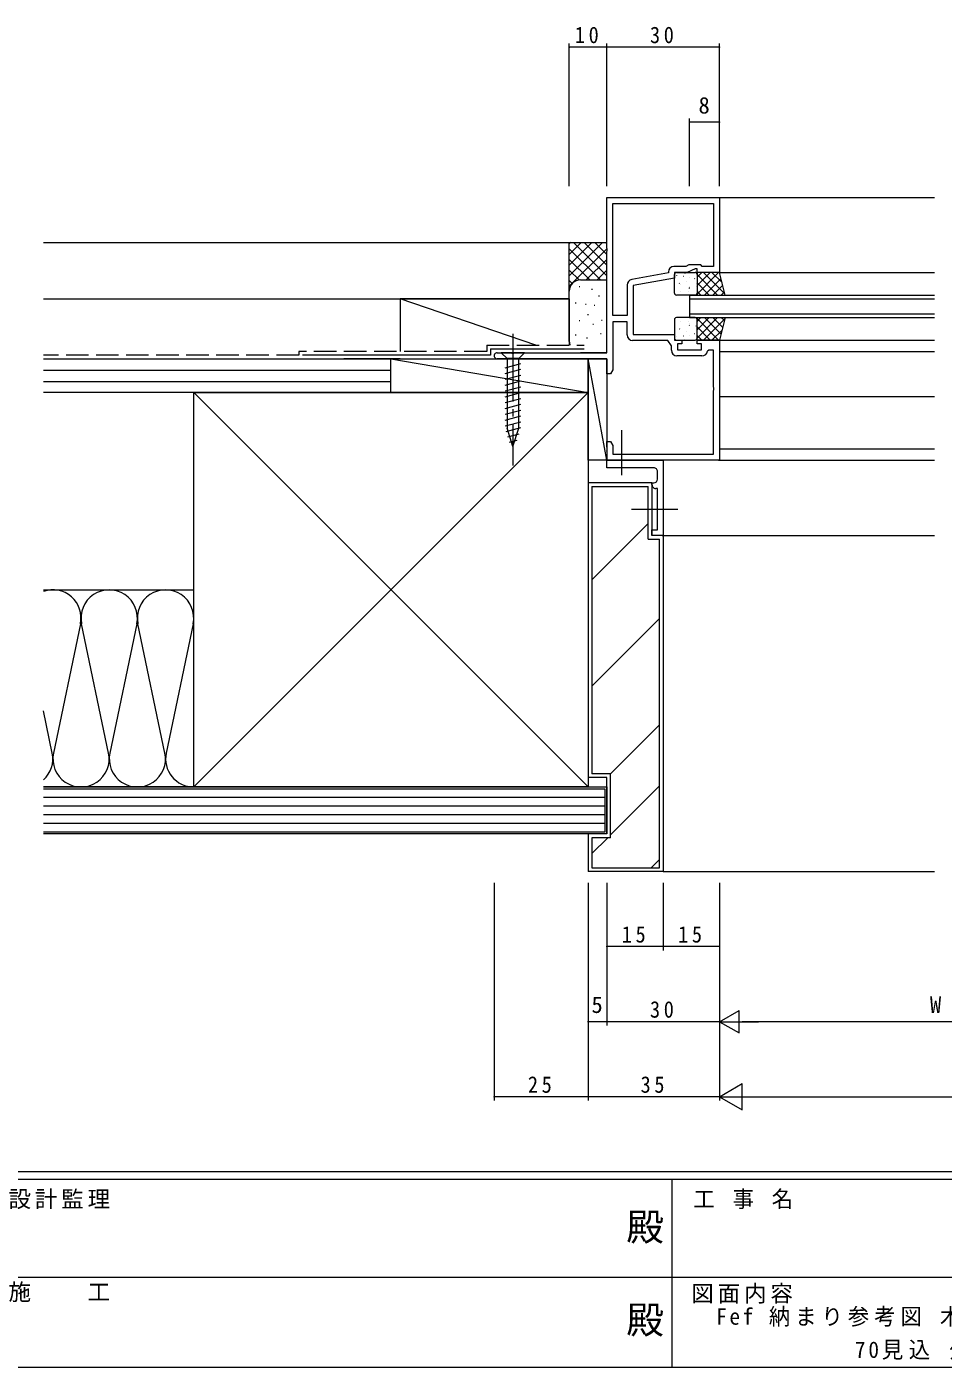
# Model space of a CAD drawing. Units: millimetres, scale not verified. Extents: x -594 to 539, y -420 to 386.
# Drawn here: x -211.7 to 32.2, y -420 to -63.1 of the extents above; entities that cross this region are included whole.
import ezdxf
from ezdxf.enums import TextEntityAlignment as Align

# ---------------------------------------------------------------- set-up
doc = ezdxf.new("R2010")
doc.units = ezdxf.units.MM
doc.header["$LTSCALE"] = 2
doc.linetypes.add('CHAIN2', pattern=[12, 9, -1, 1, -1])
doc.linetypes.add('DASHED3', pattern=[4, 3, -1])
for name, color, linetype, lineweight in [('0-1_YKK_ZWAK', 7, 'Continuous', 9), ('0-3_YKK_11', 7, 'Continuous', 9), ('0-4_YKK_12', 2, 'Continuous', 9), ('0-5_YSS_K', 3, 'Continuous', 9), ('0-6_YKK_13', 4, 'Continuous', 9), ('0-7_YKK_D', 6, 'Continuous', 9)]:
    doc.layers.add(name, color=color, linetype=linetype, lineweight=lineweight)
doc.layers.add('0-2_USER1', color=7, linetype='Continuous')
doc.styles.add('ＭＳ ゴシック', font='')
doc.styles.get('ＭＳ ゴシック').set_extended_font_data('MS Gothic')

msp = doc.modelspace()

# ---------------------------------------------------------------- linework, layer by layer
at = {"layer": '0-1_YKK_ZWAK'}
for p, q in [((510, -368), (-590, -368)), ((456, -370), (-590, -370)), ((-40, -370), (-40, -420)), ((-222, -395.999), (-38, -395.999)), ((-38, -395.999), (146, -395.999)), ((-590, -420), (456, -420))]:
    msp.add_line(p, q, dxfattribs=at)
at = {"layer": '0-3_YKK_11'}
for p, q in [((-57.3, -108.5), (-27.3, -108.5)), ((-57.3, -122.042), (-57.3, -108.5)), ((-55.67, -140), (-55.67, -110.13)), ((-55.67, -110.13), (-28.93, -110.13)), ((-55.67, -140), (-55.67, -110.13)), ((-28.93, -110.13), (-28.93, -126.87)), ((-27.3, -108.5), (-27.3, -128.5)), ((-57.18, -122.225), (-57.3, -122.042)), ((-57.3, -122.958), (-57.18, -122.775)), ((-57.3, -149.87), (-57.3, -122.958)), ((-57.18, -122.775), (-57.18, -122.225)), ((-40.93, -128.37), (-40.93, -128.632)), ((-36.306, -126.87), (-39.43, -126.87)), ((-35.512, -126.5), (-36.306, -126.87)), ((-33.8, -127.5), (-35.944, -128.5)), ((-32.3, -126.5), (-35.512, -126.5)), ((-33.3, -127.5), (-33.8, -127.5)), ((-33.3, -128.5), (-33.3, -127.5)), ((-31.93, -126.87), (-32.3, -126.5)), ((-28.93, -126.87), (-31.93, -126.87)), ((-51.93, -131.831), (-51.93, -140)), ((-40.93, -128.632), (-50.69, -130.353)), ((-39.3, -130), (-50.3, -131.94)), ((-50.3, -131.94), (-50.3, -145)), ((-39.3, -128.5), (-39.3, -130)), ((-35.944, -128.5), (-39.3, -128.5)), ((-27.3, -128.5), (-33.3, -128.5)), ((-51.93, -140), (-55.67, -140)), ((-55.67, -141.63), (-55.67, -154.409)), ((-51.93, -141.63), (-55.67, -141.63)), ((-51.93, -145.13), (-51.93, -141.63)), ((-50.3, -145), (-39.3, -145)), ((-39.3, -145), (-39.3, -146.5)), ((-86.485, -149.87), (-82.758, -149.87)), ((-82.758, -149.87), (-82.575, -149.99)), ((-82.025, -149.99), (-81.842, -149.87)), ((-81.842, -149.87), (-57.3, -149.87)), ((-41.1, -146.63), (-50.43, -146.63)), ((-40.13, -148.015), (-41.1, -146.63)), ((-40.13, -149.23), (-40.13, -148.015)), ((-39.3, -146.5), (-37.3, -146.5)), ((-38.5, -147.5), (-38.5, -149.1)), ((-37.3, -147.5), (-38.5, -147.5)), ((-38.5, -149.1), (-32.1, -149.1)), ((-37.3, -146.5), (-37.3, -147.5)), ((-33.3, -146.5), (-27.3, -146.5)), ((-33.3, -147.5), (-33.3, -146.5)), ((-32.1, -147.5), (-33.3, -147.5)), ((-32.1, -149.1), (-32.1, -147.5)), ((-30.19, -149.2), (-30.487, -149.455)), ((-28.93, -149.2), (-30.19, -149.2)), ((-28.93, -159.042), (-28.93, -149.2)), ((-27.3, -146.5), (-27.3, -178.5)), ((-57.3, -151.5), (-86.485, -151.5)), ((-82.575, -149.99), (-82.025, -149.99)), ((-57.3, -155.5), (-57.3, -151.5)), ((-31.97, -150.73), (-38.63, -150.73)), ((-56.3, -155.5), (-57.3, -155.5)), ((-55.67, -154.409), (-56.3, -155.5)), ((-28.81, -159.225), (-28.93, -159.042)), ((-28.93, -159.958), (-28.81, -159.775)), ((-28.93, -176.87), (-28.93, -159.958)), ((-28.81, -159.775), (-28.81, -159.225)), ((-57.3, -173.5), (-56.3, -173.5)), ((-57.3, -175.042), (-57.3, -173.5)), ((-56.3, -173.5), (-55.67, -174.591)), ((-55.67, -174.591), (-55.67, -176.87)), ((-57.18, -175.225), (-57.3, -175.042)), ((-57.3, -175.958), (-57.18, -175.775)), ((-57.3, -176.042), (-57.3, -175.958)), ((-57.18, -176.225), (-57.3, -176.042)), ((-57.3, -176.958), (-57.18, -176.775)), ((-57.3, -178.5), (-57.3, -176.958)), ((-57.18, -175.775), (-57.18, -175.225)), ((-57.18, -176.775), (-57.18, -176.225)), ((-55.67, -176.87), (-28.93, -176.87)), ((-27.3, -178.5), (-57.3, -178.5)), ((-57.3, -178.5), (-43.8, -178.5)), ((-57.3, -180.5), (-57.3, -178.5)), ((-44.8, -180.5), (-57.3, -180.5)), ((-43.8, -178.5), (-42.3, -178.5)), ((-43.8, -183.5), (-43.8, -181.5)), ((-42.3, -178.5), (-42.3, -198.5)), ((-45.3, -184.5), (-44.8, -184.5)), ((-45.3, -185), (-45.3, -184.5)), ((-43.8, -186), (-44.3, -186)), ((-43.8, -197), (-43.8, -186)), ((-45.3, -197), (-43.8, -197)), ((-45.3, -198.5), (-45.3, -197)), ((-42.3, -198.5), (-45.3, -198.5))]:
    msp.add_line(p, q, dxfattribs=at)
for centre, radius, start, end in [((-39.43, -128.37), 1.5, 90, 179.99998), ((-50.43, -131.831), 1.5, 100, 179.99998), ((-50.43, -145.13), 1.5, 180, 269.99998), ((-86.485, -150.685), 0.815, 89.99998, 270), ((-38.63, -149.23), 1.5, 180, 269.99998), ((-31.97, -149.23), 1.5, 270, 351.37306), ((-44.8, -181.5), 1, 359.99992, 90.00008), ((-44.3, -185), 1, 180.00003, 270.00018), ((-44.8, -183.5), 1, 270.00015, 359.99995)]:
    msp.add_arc(centre, radius, start, end, dxfattribs=at)
at = {"layer": '0-4_YKK_12'}
for p, q in [((-27.6, -108.5), (29.95, -108.5)), ((-27.3, -128.5), (29.95, -128.5)), ((-35.3, -134.5), (29.95, -134.5)), ((-35.3, -134.5), (-35.3, -140.5)), ((-35.3, -135.5), (29.95, -135.5)), ((-35.3, -139.5), (29.95, -139.5)), ((-35.3, -140.5), (29.95, -140.5)), ((-27.3, -146.5), (29.95, -146.5)), ((-27.3, -149.5), (29.95, -149.5)), ((-27.3, -161.5), (29.95, -161.5)), ((-27.3, -175.5), (29.95, -175.5)), ((-27.6, -178.5), (29.95, -178.5)), ((-42.6, -198.5), (29.95, -198.5))]:
    msp.add_line(p, q, dxfattribs=at)
at = {"layer": '0-5_YSS_K'}
for p, q in [((-207.3, -120.5), (-67.3, -120.5)), ((-66.927, -120.5), (-67.3, -120.873)), ((-64.099, -120.5), (-67.3, -123.701)), ((-61.27, -120.5), (-67.3, -126.53)), ((-58.442, -120.5), (-67.3, -129.358)), ((-67.3, -135.5), (-67.3, -120.5)), ((-57.3, -129.358), (-66.158, -120.5)), ((-57.3, -126.53), (-63.329, -120.5)), ((-57.3, -123.701), (-60.501, -120.5)), ((-57.3, -120.873), (-57.673, -120.5)), ((-58.986, -130.5), (-67.3, -122.186)), ((-57.3, -122.186), (-67.3, -132.186)), ((-61.815, -130.5), (-67.3, -125.015)), ((-64.625, -130.518), (-67.3, -127.843)), ((-57.3, -125.015), (-62.785, -130.5)), ((-57.3, -127.843), (-59.974, -130.518)), ((-66.505, -131.466), (-67.3, -130.672)), ((-64.3, -130.5), (-57.3, -130.5)), ((-207.3, -135.5), (-67.3, -135.5)), ((-67.3, -135.5), (-112.3, -135.5)), ((-112.3, -135.5), (-112.3, -149.5)), ((-76.221, -147.87), (-112.3, -135.5)), ((-67.3, -146.87), (-67.3, -133.5)), ((-67.3, -135.5), (-67.3, -147.87)), ((-64.495, -132.328), (-64.695, -132.328)), ((-61.157, -132.996), (-61.357, -132.996)), ((-59.301, -134.826), (-59.501, -134.826)), ((-65.496, -136.667), (-65.696, -136.667)), ((-62.826, -137.001), (-63.026, -137.001)), ((-60.489, -137.335), (-60.689, -137.335)), ((-64.495, -141.341), (-64.695, -141.341)), ((-62.223, -139.794), (-62.423, -139.794)), ((-60.823, -142.342), (-61.023, -142.342)), ((-58.516, -141.255), (-58.716, -141.255)), ((-65.496, -145.183), (-65.696, -145.183)), ((-62.492, -146.014), (-62.692, -146.014)), ((-58.82, -144.849), (-59.02, -144.849)), ((-88.3, -148.87), (-88.3, -150.5)), ((-88.3, -148.87), (-63.3, -148.87)), ((-57.6, -149.87), (-64.3, -149.87)), ((-207.3, -151.5), (-114.8, -151.5)), ((-88.3, -150.5), (-138.3, -150.5)), ((-112.3, -151.5), (-127.3, -151.5)), ((-114.8, -151.5), (-62.3, -151.5)), ((-114.8, -160.5), (-114.8, -151.5)), ((-114.8, -160.5), (-114.8, -151.5)), ((-62.3, -151.5), (-62.3, -160.5)), ((-57.3, -178.5), (-62.3, -151.5)), ((-62.3, -151.5), (-57.3, -151.5)), ((-62.3, -178.5), (-62.3, -151.5)), ((-57.3, -151.5), (-57.3, -178.5)), ((-207.3, -154.5), (-114.8, -154.5)), ((-207.3, -157.5), (-114.8, -157.5)), ((-167.3, -160.5), (-207.3, -160.5)), ((-114.8, -160.5), (-207.3, -160.5)), ((-167.3, -160.5), (-207.3, -160.5)), ((-62.3, -160.5), (-167.3, -265.5)), ((-62.3, -265.5), (-167.3, -160.5)), ((-167.3, -160.5), (-62.3, -160.5)), ((-167.3, -265.5), (-167.3, -160.5)), ((-62.3, -160.5), (-62.3, -265.5)), ((-57.3, -178.5), (-62.3, -178.5)), ((-45.3, -184.5), (-62.3, -184.5)), ((-62.3, -184.5), (-62.3, -263)), ((-61.3, -185.5), (-46.3, -185.5)), ((-61.3, -185.5), (-61.3, -262)), ((-46.3, -199.5), (-46.3, -185.5)), ((-45.3, -184.5), (-45.3, -198.5)), ((-46.3, -195.363), (-61.3, -210.363)), ((-46.3, -199.5), (-43.3, -199.5)), ((-42.3, -198.5), (-45.3, -198.5)), ((-43.3, -287), (-43.3, -199.5)), ((-42.3, -198.5), (-42.3, -288)), ((-207.3, -213), (-167.3, -213)), ((-43.3, -220.647), (-61.3, -238.647)), ((-197.458, -222.032), (-204.642, -256.468)), ((-189.958, -256.468), (-197.142, -222.032)), ((-182.458, -222.032), (-189.642, -256.468)), ((-174.958, -256.468), (-182.142, -222.032)), ((-167.458, -222.032), (-174.642, -256.468)), ((-204.958, -256.468), (-207.3, -245.241)), ((-43.3, -248.931), (-56.368, -262)), ((-56.3, -262), (-61.3, -262)), ((-56.3, -279), (-56.3, -262)), ((-167.3, -265.5), (-207.3, -265.5)), ((-167.3, -265.5), (-207.3, -265.5)), ((-207.3, -265.5), (-57.3, -265.5)), ((-207.3, -266), (-57.8, -266)), ((-62.3, -265.5), (-167.3, -265.5)), ((-57.8, -266), (-57.8, -277.5)), ((-57.3, -265.5), (-57.3, -278)), ((-43.3, -265.216), (-56.3, -278.216)), ((-57.8, -268.3), (-207.3, -268.3)), ((-57.8, -270.6), (-207.3, -270.6)), ((-57.8, -272.9), (-207.3, -272.9)), ((-57.8, -275.2), (-207.3, -275.2)), ((-57.8, -277.5), (-207.3, -277.5)), ((-57.3, -278), (-207.3, -278)), ((-57.3, -278), (-62.3, -278)), ((-62.3, -278), (-62.3, -288)), ((-57.084, -279), (-61.3, -283.216)), ((-56.3, -279), (-61.3, -279)), ((-61.3, -279), (-61.3, -287)), ((-43.3, -284.784), (-45.515, -287)), ((-42.3, -288), (-62.3, -288)), ((-61.3, -287), (-43.3, -287)), ((-42.3, -288), (29.95, -288))]:
    msp.add_line(p, q, dxfattribs=at)
at = {"layer": '0-5_YSS_K', "linetype": 'DASHED3'}
for p, q in [((-89.3, -149.5), (-139.3, -149.5)), ((-89.3, -147.87), (-89.3, -149.5)), ((-89.3, -147.87), (-63.3, -147.87))]:
    msp.add_line(p, q, dxfattribs=at)
at = {"layer": '0-5_YSS_K'}
for points in [[(-67.3, -136.5), (-67.3, -120.5), (-57.3, -120.5)], [(-114.8, -151.5), (-62.3, -160.5), (-114.8, -160.5)], [(-57.3, -278), (-57.3, -263), (-62.3, -263)]]:
    msp.add_lwpolyline(points, dxfattribs=at)
at = {"layer": '0-5_YSS_K', "linetype": 'DASHED3'}
msp.add_lwpolyline([(-139.3, -149.5), (-139.3, -150.5), (-207.3, -150.5)], dxfattribs=at)
at = {"layer": '0-5_YSS_K'}
for centre, radius, start, end in [((-64.3, -133.5), 3, 90, 180), ((-64.3, -146.87), 3, 180, 199.47134), ((-204.8, -220.5), 7.5, 348.21646, 109.4727), ((-189.8, -220.5), 7.5, 348.21646, 191.78354), ((-174.8, -220.5), 7.5, 348.21646, 191.78354), ((-212.3, -258), 7.5, 311.8084, 11.78354), ((-197.3, -258), 7.5, 168.21646, 11.78354), ((-182.3, -258), 7.5, 168.21646, 11.78354), ((-167.3, -258), 7.5, 168.21646, 270)]:
    msp.add_arc(centre, radius, start, end, dxfattribs=at)
at = {"layer": '0-6_YKK_13'}
for p, q in [((-39.3, -134), (-39.3, -129)), ((-38.8, -128.5), (-33.8, -128.5)), ((-38.736, -129.344), (-38.76, -129.388)), ((-38.002, -131.369), (-38.026, -131.413)), ((-37.582, -131.683), (-37.59, -131.69)), ((-36.792, -129.536), (-36.88, -129.583)), ((-36.545, -128.701), (-36.569, -128.745)), ((-36.112, -130.778), (-36.136, -130.822)), ((-35.377, -129.708), (-35.385, -129.715)), ((-33.921, -130.135), (-33.945, -130.179)), ((-33.395, -131.527), (-33.402, -131.534)), ((-33.3, -128.5), (-33.3, -134.5)), ((-27.3, -128.5), (-33.3, -128.5)), ((-32.056, -128.5), (-33.3, -129.744)), ((-29.811, -128.5), (-33.3, -131.989)), ((-27.566, -128.5), (-33.3, -134.235)), ((-27.798, -134.5), (-33.3, -128.998)), ((-33.3, -129), (-33.3, -134)), ((-30.043, -134.5), (-33.3, -131.243)), ((-25.882, -134.171), (-31.553, -128.5)), ((-26.904, -130.084), (-31.321, -134.5)), ((-26.631, -131.178), (-29.308, -128.5)), ((-26.455, -131.88), (-29.076, -134.5)), ((-25.8, -134.5), (-27.3, -128.5)), ((-33.8, -134.5), (-38.8, -134.5)), ((-37.57, -133.446), (-37.594, -133.49)), ((-35.562, -133.469), (-35.57, -133.476)), ((-35.378, -132.803), (-35.402, -132.846)), ((-35.267, -132.426), (-35.355, -132.472)), ((-33.488, -132.211), (-33.512, -132.255)), ((-32.288, -134.5), (-33.3, -133.488)), ((-33.3, -134.5), (-25.8, -134.5)), ((-26.006, -133.676), (-26.83, -134.5)), ((-39.3, -141), (-39.3, -146)), ((-33.8, -140.5), (-38.8, -140.5)), ((-37.57, -141.555), (-37.594, -141.511)), ((-35.562, -141.531), (-35.57, -141.525)), ((-35.378, -142.198), (-35.402, -142.154)), ((-35.267, -142.575), (-35.355, -142.528)), ((-33.488, -142.789), (-33.512, -142.745)), ((-33.3, -140.5), (-25.8, -140.5)), ((-33.3, -146.5), (-33.3, -140.5)), ((-32.288, -140.5), (-33.3, -141.512)), ((-30.043, -140.5), (-33.3, -143.757)), ((-27.798, -140.5), (-33.3, -146.002)), ((-27.566, -146.5), (-33.3, -140.766)), ((-33.3, -146), (-33.3, -141)), ((-25.882, -140.829), (-31.553, -146.5)), ((-26.904, -144.917), (-31.321, -140.5)), ((-26.455, -143.121), (-29.076, -140.5)), ((-25.8, -140.5), (-27.3, -146.5)), ((-26.006, -141.324), (-26.83, -140.5)), ((-38.736, -145.656), (-38.76, -145.612)), ((-38.002, -143.631), (-38.026, -143.587)), ((-37.582, -143.317), (-37.59, -143.311)), ((-36.792, -145.464), (-36.88, -145.417)), ((-36.545, -146.299), (-36.569, -146.255)), ((-36.112, -144.223), (-36.136, -144.179)), ((-35.377, -145.292), (-35.385, -145.286)), ((-33.921, -144.866), (-33.945, -144.822)), ((-33.395, -143.473), (-33.402, -143.466)), ((-29.811, -146.5), (-33.3, -143.011)), ((-32.056, -146.5), (-33.3, -145.256)), ((-26.631, -143.823), (-29.308, -146.5)), ((-85.4, -149.87), (-83.85, -151.42)), ((-79.2, -149.87), (-85.4, -149.87)), ((-79.2, -149.87), (-80.75, -151.42)), ((-38.8, -146.5), (-33.8, -146.5)), ((-27.3, -146.5), (-33.3, -146.5)), ((-84.4, -153.847), (-80.2, -152.721)), ((-80.75, -151.42), (-83.85, -151.42)), ((-83.85, -151.42), (-83.85, -169.954)), ((-80.75, -169.954), (-80.75, -151.42)), ((-84.4, -155.399), (-80.2, -154.274)), ((-84.4, -156.952), (-80.2, -155.827)), ((-84.4, -158.505), (-80.2, -157.38)), ((-84.4, -160.058), (-80.2, -158.933)), ((-84.4, -161.611), (-80.2, -160.486)), ((-84.4, -163.164), (-80.2, -162.039)), ((-84.4, -164.717), (-80.2, -163.592)), ((-84.4, -166.27), (-80.2, -165.144)), ((-84.4, -167.823), (-80.2, -166.697)), ((-84.4, -169.376), (-80.2, -168.25)), ((-84.141, -170.859), (-80.2, -169.803)), ((-82.3, -174.87), (-83.85, -169.954)), ((-82.3, -174.87), (-80.75, -169.954)), ((-83.69, -172.291), (-80.654, -171.478)), ((-83.238, -173.723), (-81.188, -173.174))]:
    msp.add_line(p, q, dxfattribs=at)
at = {"layer": '0-6_YKK_13', "linetype": 'CHAIN2'}
for p, q in [((-82.3, -144.87), (-82.3, -179.87)), ((-53.3, -182.443), (-53.3, -170.459)), ((-50.738, -191.5), (-38.367, -191.5))]:
    msp.add_line(p, q, dxfattribs=at)
at = {"layer": '0-6_YKK_13'}
for centre, start, end in [((-38.8, -129), 90, 180), ((-33.8, -129), 0, 90), ((-38.8, -134), 180, 270), ((-33.8, -134), 270, 0), ((-38.8, -141), 90, 180), ((-33.8, -141), 0, 90), ((-38.8, -146), 180, 270), ((-33.8, -146), 270, 0)]:
    msp.add_arc(centre, 0.5, start, end, dxfattribs=at)
at = {"layer": '0-7_YKK_D'}
for p, q in [((-67.3, -105.5), (-67.3, -67.5)), ((-57.3, -105.5), (-57.3, -67.5)), ((-57.3, -105.5), (-57.3, -67.5)), ((-27.3, -105.5), (-27.3, -67.5)), ((-57.3, -68.5), (-67.3, -68.5)), ((-27.3, -68.5), (-57.3, -68.5)), ((-35.3, -105.5), (-35.3, -87.5)), ((-27.3, -88.5), (-35.3, -88.5)), ((-27.3, -105.5), (-27.3, -87.5)), ((-87.3, -291), (-87.3, -349)), ((-62.3, -291), (-62.3, -349)), ((-62.3, -291), (-62.3, -349)), ((-62.3, -291), (-62.3, -329)), ((-57.3, -291), (-57.3, -309)), ((-57.3, -291), (-57.3, -329)), ((-57.3, -291), (-57.3, -329)), ((-42.3, -291), (-42.3, -309)), ((-42.3, -291), (-42.3, -309)), ((-27.3, -291), (-27.3, -349)), ((-27.3, -291), (-27.3, -309)), ((-27.3, -291), (-27.3, -329)), ((-27.3, -291), (-27.3, -349)), ((-27.3, -291), (-27.3, -329)), ((-42.3, -308), (-57.3, -308)), ((-27.3, -308), (-42.3, -308)), ((-57.3, -328), (-62.3, -328)), ((-27.3, -328), (-57.3, -328)), ((-27.3, -328), (-22.104, -325)), ((-27.3, -328), (-16.908, -328)), ((-27.3, -328), (-22.104, -331)), ((-22.104, -331), (-22.104, -325)), ((84.2, -328), (-21.3, -328)), ((-27.3, -348), (-21.238, -344.5)), ((-21.238, -351.5), (-21.238, -344.5)), ((-62.3, -348), (-87.3, -348)), ((-27.3, -348), (-62.3, -348)), ((-27.3, -348), (-15.176, -348)), ((-27.3, -348), (-21.238, -351.5)), ((-20.3, -348), (235.7, -348))]:
    msp.add_line(p, q, dxfattribs=at)
for centre, start, end in [((-67.3, -68.5), 0, 180), ((-67.3, -68.5), 180, 0), ((-57.3, -68.5), 0, 180), ((-57.3, -68.5), 0, 180), ((-57.3, -68.5), 180, 0), ((-57.3, -68.5), 180, 0), ((-27.3, -68.5), 0, 180), ((-27.3, -68.5), 180, 0), ((-35.3, -88.5), 0, 180), ((-35.3, -88.5), 180, 0), ((-27.3, -88.5), 0, 180), ((-27.3, -88.5), 180, 0), ((-57.3, -308), 0, 180), ((-57.3, -308), 180, 0), ((-42.3, -308), 0, 180), ((-42.3, -308), 0, 180), ((-42.3, -308), 180, 0), ((-42.3, -308), 180, 0), ((-27.3, -308), 0, 180), ((-27.3, -308), 180, 0), ((-62.3, -328), 0, 180), ((-62.3, -328), 180, 0), ((-57.3, -328), 0, 180), ((-57.3, -328), 0, 180), ((-57.3, -328), 180, 0), ((-57.3, -328), 180, 0), ((-87.3, -348), 0, 180), ((-87.3, -348), 180, 0), ((-62.3, -348), 0, 180), ((-62.3, -348), 0, 180), ((-62.3, -348), 180, 0), ((-62.3, -348), 180, 0)]:
    msp.add_arc(centre, 0.106, start, end, dxfattribs=at)

# ---------------------------------------------------------------- texts
at = {"layer": '0-1_YKK_ZWAK', "color": 3, "style": 'ＭＳ ゴシック'}
for p in [(-52.117, -388.509), (-52.117, -413.254)]:
    msp.add_text('殿', height=7.331, dxfattribs=at).set_placement(p, align=Align.BOTTOM_LEFT)
at = {"layer": '0-1_YKK_ZWAK', "char_height": 4.399, "attachment_point": 7, "style": 'ＭＳ ゴシック'}
for s, insert in [('\\T1.17;設計監理', (-216.615, -377.904)), ('\\T1.22;\\W0.95;工\\~事\\~名', (-34.268, -377.904)), ('\\T1.17;施\u3000\u3000工', (-216.615, -402.649)), ('\\T1.17;図面内容', (-34.832, -403.069))]:
    msp.add_mtext(s, dxfattribs=dict(at, insert=insert))
at = {"layer": '0-2_USER1', "char_height": 4.399, "attachment_point": 7, "style": 'ＭＳ ゴシック'}
for s, insert in [('\\T1.23;\\W0.95;Fef\\~納まり参考図\\~木造納まり\\~FIX窓18mm溝幅', (-28.176, -409.213)), ('\\T1.26;\\W0.95;70見込\\~外装:窯業系ｻｲﾃﾞｨﾝｸﾞ', (8.739, -418.035))]:
    msp.add_mtext(s, dxfattribs=dict(at, insert=insert))
at = {"layer": '0-7_YKK_D', "color": 7, "style": 'ＭＳ ゴシック'}
for s, p in [('8', (-32.9, -87.5)), ('5', (-61.4, -327)), ('W', (28.73, -327))]:
    msp.add_text(s, height=4.399, dxfattribs=at).set_placement(p, align=Align.BOTTOM_LEFT)
at = {"layer": '0-7_YKK_D', "color": 7, "char_height": 4.399, "attachment_point": 7, "style": 'ＭＳ ゴシック'}
for s, insert in [('\\T1.36;\\W0.9;10', (-65.82, -67.5)), ('\\T1.36;\\W0.9;30', (-45.82, -67.5)), ('\\T1.36;\\W0.9;15', (-53.32, -307)), ('\\T1.36;\\W0.9;15', (-38.32, -307)), ('\\T1.36;\\W0.9;30', (-45.82, -327)), ('\\T1.36;\\W0.9;25', (-78.32, -347)), ('\\T1.36;\\W0.9;35', (-48.32, -347))]:
    msp.add_mtext(s, dxfattribs=dict(at, insert=insert))

doc.saveas('drawing.dxf')
